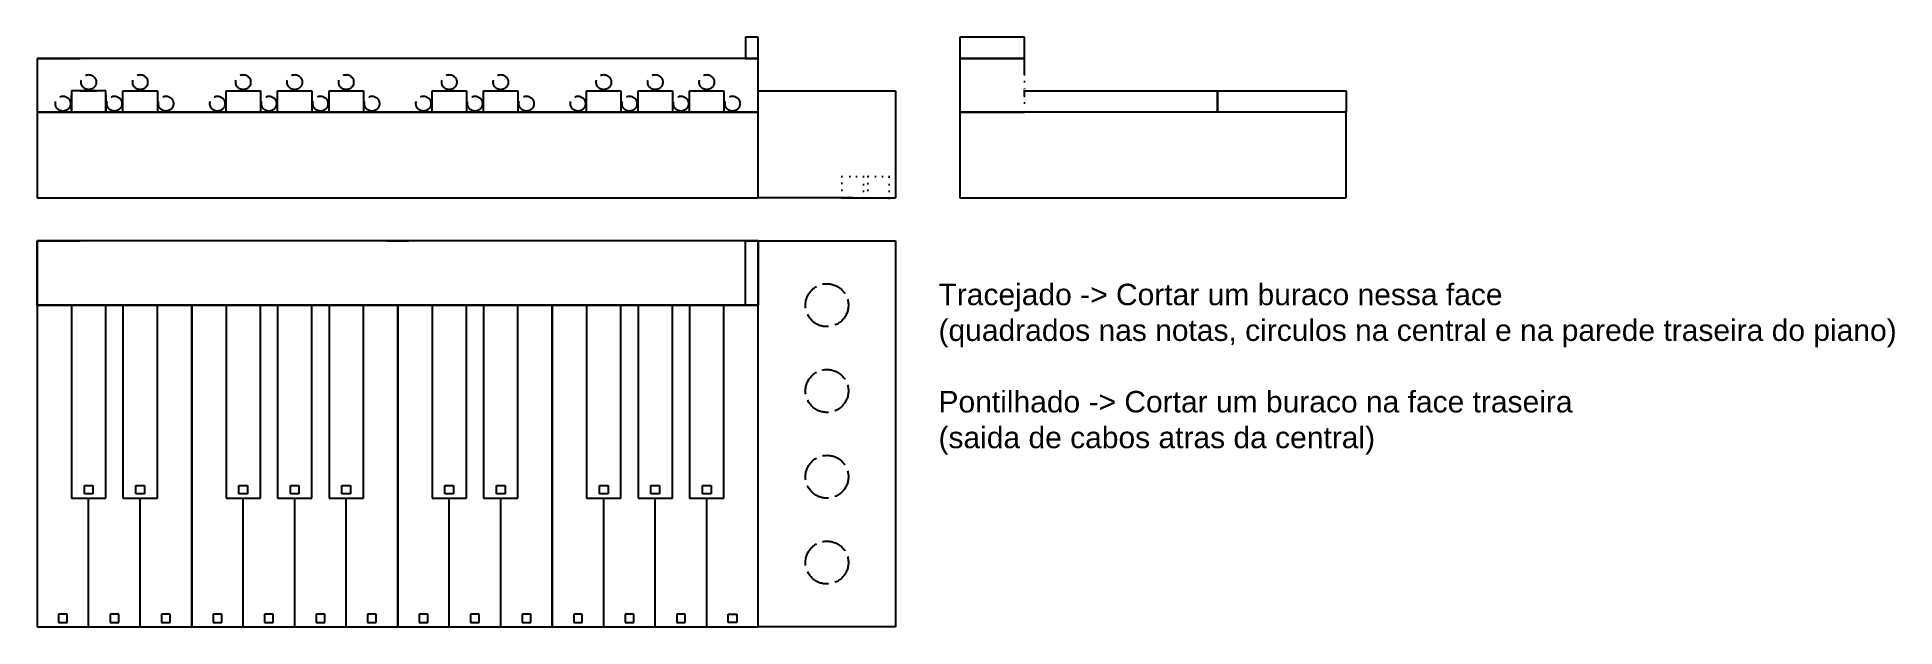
# Model space of a CAD drawing. Header units: millimetres. Extents: x 0 to 866, y 0 to 275.
import ezdxf

# ---------------------------------------------------------------- set-up
doc = ezdxf.new("R2010")
doc.units = ezdxf.units.MM
doc.linetypes.add('ACAD_ISO02W100', pattern=[15, 12, -3])
doc.linetypes.add('DOT2', pattern=[3.175, 0.1, -3.075])
doc.layers.get('0').update_dxf_attribs({"lineweight": 25, "true_color": 0xffffff})
doc.styles.add('textstyle0', font='')
doc.styles.get('textstyle0').set_extended_font_data('Liberation Sans')

msp = doc.modelspace()

# ---------------------------------------------------------------- linework, layer by layer
for p, q in [((336, 275), (330, 275)), ((330, 275), (330, 265)), ((336, 265), (336, 275)), ((460, 275), (430, 275)), ((430, 275), (430, 265)), ((460, 265), (460, 275)), ((336, 265), (0, 265)), ((0, 265), (0, 240)), ((0, 265), (20, 265)), ((330, 265), (336, 265)), ((336, 240), (336, 265)), ((460, 265), (430, 265)), ((430, 265), (430, 240)), ((430, 265), (460, 265)), ((460, 257.5), (460, 265)), ((32, 250), (16, 250)), ((16, 250), (16, 240)), ((16, 240), (16, 248)), ((20, 250), (28, 250)), ((32, 240), (32, 250)), ((32, 248), (32, 240)), ((40, 250), (56, 250)), ((40, 240), (40, 250)), ((40, 240), (40, 248)), ((44, 250), (52, 250)), ((56, 250), (56, 240)), ((56, 248), (56, 240)), ((88, 250), (104, 250)), ((88, 240), (88, 250)), ((88, 240), (88, 248)), ((88, 240), (88, 248)), ((92, 250), (100, 250)), ((104, 250), (104, 240)), ((104, 248), (104, 240)), ((104, 248), (104, 240)), ((112, 250), (128, 250)), ((112, 240), (112, 250)), ((112, 240), (112, 248)), ((112, 240), (112, 248)), ((116, 250), (124, 250)), ((128, 250), (128, 240)), ((128, 248), (128, 240)), ((128, 248), (128, 240)), ((136, 250), (152, 250)), ((136, 240), (136, 250)), ((136, 240), (136, 248)), ((136, 240), (136, 248)), ((140, 250), (148, 250)), ((152, 250), (152, 240)), ((152, 248), (152, 240)), ((152, 248), (152, 240)), ((184, 250), (200, 250)), ((184, 240), (184, 250)), ((184, 240), (184, 248)), ((184, 240), (184, 248)), ((188, 250), (196, 250)), ((200, 250), (200, 240)), ((200, 248), (200, 240)), ((200, 248), (200, 240)), ((208, 250), (224, 250)), ((208, 240), (208, 250)), ((208, 240), (208, 248)), ((208, 240), (208, 248)), ((212, 250), (220, 250)), ((224, 250), (224, 240)), ((224, 248), (224, 240)), ((224, 248), (224, 240)), ((256, 250), (272, 250)), ((256, 240), (256, 250)), ((256, 240), (256, 248)), ((256, 240), (256, 248)), ((260, 250), (268, 250)), ((272, 250), (272, 240)), ((272, 248), (272, 240)), ((272, 248), (272, 240)), ((280, 250), (296, 250)), ((280, 240), (280, 250)), ((280, 240), (280, 248)), ((280, 240), (280, 248)), ((284, 250), (292, 250)), ((296, 250), (296, 240)), ((296, 248), (296, 240)), ((296, 248), (296, 240)), ((304, 250), (320, 250)), ((304, 240), (304, 250)), ((304, 240), (304, 248)), ((304, 240), (304, 248)), ((308, 250), (316, 250)), ((320, 250), (320, 240)), ((320, 248), (320, 240)), ((336, 250), (400, 250)), ((336, 200), (336, 250)), ((400, 250), (400, 200)), ((460, 247.5), (460, 250.5)), ((460, 250), (550, 250)), ((550, 250), (550, 240)), ((550, 240), (550, 250)), ((550, 250), (610, 250)), ((550, 240), (550, 250)), ((610, 250), (610, 240)), ((336, 240), (0, 240)), ((0, 240), (0, 200)), ((0, 240), (336, 240)), ((2, 240), (334, 240)), ((8, 240), (16, 240)), ((16, 240), (32, 240)), ((32, 240), (40, 240)), ((56, 240), (40, 240)), ((56, 240), (64, 240)), ((80, 240), (88, 240)), ((104, 240), (88, 240)), ((104, 240), (112, 240)), ((128, 240), (112, 240)), ((128, 240), (136, 240)), ((152, 240), (136, 240)), ((152, 240), (160, 240)), ((176, 240), (184, 240)), ((200, 240), (184, 240)), ((200, 240), (208, 240)), ((224, 240), (208, 240)), ((224, 240), (232, 240)), ((248, 240), (256, 240)), ((272, 240), (256, 240)), ((272, 240), (280, 240)), ((296, 240), (280, 240)), ((296, 240), (304, 240)), ((320, 240), (304, 240)), ((320, 240), (328, 240)), ((336, 200), (336, 240)), ((610, 240), (430, 240)), ((430, 240), (430, 200)), ((430, 240), (460, 240)), ((460, 240), (460, 240.5)), ((550, 240), (460, 240)), ((610, 240), (550, 240)), ((610, 240), (550, 240)), ((610, 200), (610, 240)), ((0, 200), (336, 200)), ((380, 200), (336, 200)), ((375, 200), (385, 200)), ((385, 200), (400, 200)), ((430, 200), (610, 200)), ((336, 180), (0, 180)), ((0, 180), (0, 150)), ((0, 180), (20, 180)), ((0, 150), (0, 180)), ((163, 180), (173, 180)), ((330, 180), (336, 180)), ((330, 150), (330, 180)), ((336, 150), (336, 180)), ((336, 180), (336, 150)), ((336, 180), (400, 180)), ((400, 180), (400, 0)), ((24, 150), (0, 150)), ((0, 150), (0, 0)), ((0, 150), (336, 150)), ((20, 150), (0, 150)), ((32, 150), (16, 150)), ((16, 150), (16, 60)), ((48, 150), (24, 150)), ((32, 60), (32, 150)), ((40, 150), (40, 60)), ((72, 150), (48, 150)), ((56, 60), (56, 150)), ((72, 0), (72, 150)), ((96, 150), (72, 150)), ((72, 150), (72, 0)), ((88, 150), (88, 60)), ((120, 150), (96, 150)), ((104, 60), (104, 150)), ((112, 150), (112, 60)), ((144, 150), (120, 150)), ((128, 60), (128, 150)), ((136, 150), (136, 60)), ((168, 150), (144, 150)), ((152, 60), (152, 150)), ((173, 150), (163, 150)), ((168, 0), (168, 150)), ((192, 150), (168, 150)), ((168, 150), (168, 0)), ((200, 150), (184, 150)), ((184, 150), (184, 60)), ((216, 150), (192, 150)), ((200, 60), (200, 150)), ((208, 150), (208, 60)), ((240, 150), (216, 150)), ((224, 60), (224, 150)), ((240, 0), (240, 150)), ((264, 150), (240, 150)), ((240, 150), (240, 0)), ((256, 150), (256, 60)), ((288, 150), (264, 150)), ((272, 60), (272, 150)), ((280, 150), (280, 60)), ((312, 150), (288, 150)), ((296, 60), (296, 150)), ((304, 150), (304, 60)), ((336, 150), (312, 150)), ((320, 60), (320, 150)), ((336, 150), (330, 150)), ((336, 0), (336, 150)), ((336, 0), (336, 150)), ((16, 60), (32, 60)), ((24, 0), (24, 60)), ((40, 60), (56, 60)), ((48, 0), (48, 60)), ((88, 60), (104, 60)), ((96, 0), (96, 60)), ((112, 60), (128, 60)), ((120, 0), (120, 60)), ((136, 60), (152, 60)), ((144, 0), (144, 60)), ((184, 60), (200, 60)), ((192, 0), (192, 60)), ((208, 60), (224, 60)), ((216, 0), (216, 60)), ((256, 60), (272, 60)), ((264, 0), (264, 60)), ((280, 60), (296, 60)), ((288, 0), (288, 60)), ((304, 60), (320, 60)), ((312, 0), (312, 60)), ((0, 0), (24, 0)), ((8, 0), (16, 0)), ((24, 0), (48, 0)), ((48, 0), (72, 0)), ((72, 0), (96, 0)), ((96, 0), (120, 0)), ((120, 0), (144, 0)), ((144, 0), (168, 0)), ((168, 0), (192, 0)), ((192, 0), (216, 0)), ((216, 0), (240, 0)), ((240, 0), (264, 0)), ((264, 0), (288, 0)), ((288, 0), (312, 0)), ((312, 0), (336, 0)), ((400, 0), (336, 0))]:
    msp.add_line(p, q)
at = {"linetype": 'DOT2'}
for p, q in [((460, 257.5), (460, 250.5)), ((460, 247.5), (460, 240.5)), ((385, 210), (375, 210)), ((375, 210), (375, 200)), ((385, 200), (385, 210)), ((397.06, 209.94), (387.06, 209.94)), ((387.06, 209.94), (387.06, 199.94)), ((397.06, 199.94), (397.06, 209.94))]:
    msp.add_line(p, q, dxfattribs=at)
at = {"linetype": 'ACAD_ISO02W100'}
for p, q in [((22, 66), (26, 66)), ((22, 62), (22, 66)), ((26, 62), (22, 62)), ((26, 66), (26, 62)), ((46, 66), (50, 66)), ((46, 62), (46, 66)), ((50, 62), (46, 62)), ((50, 66), (50, 62)), ((94, 66), (98, 66)), ((94, 62), (94, 66)), ((98, 62), (94, 62)), ((98, 66), (98, 62)), ((118, 66), (122, 66)), ((118, 62), (118, 66)), ((122, 62), (118, 62)), ((122, 66), (122, 62)), ((142, 66), (146, 66)), ((142, 62), (142, 66)), ((146, 62), (142, 62)), ((146, 66), (146, 62)), ((190, 66), (194, 66)), ((190, 62), (190, 66)), ((194, 62), (190, 62)), ((194, 66), (194, 62)), ((214, 66), (218, 66)), ((214, 62), (214, 66)), ((218, 62), (214, 62)), ((218, 66), (218, 62)), ((262, 66), (266, 66)), ((262, 62), (262, 66)), ((266, 62), (262, 62)), ((266, 66), (266, 62)), ((286, 66), (290, 66)), ((286, 62), (286, 66)), ((290, 62), (286, 62)), ((290, 66), (290, 62)), ((310, 66), (314, 66)), ((310, 62), (310, 66)), ((314, 62), (310, 62)), ((314, 66), (314, 62)), ((14, 6), (10, 6)), ((10, 6), (10, 2)), ((10, 2), (14, 2)), ((14, 2), (14, 6)), ((38, 6), (34, 6)), ((34, 6), (34, 2)), ((34, 2), (38, 2)), ((38, 2), (38, 6)), ((62, 6), (58, 6)), ((58, 6), (58, 2)), ((58, 2), (62, 2)), ((62, 2), (62, 6)), ((86, 6), (82, 6)), ((82, 6), (82, 2)), ((82, 2), (86, 2)), ((86, 2), (86, 6)), ((110, 6), (106, 6)), ((106, 6), (106, 2)), ((106, 2), (110, 2)), ((110, 2), (110, 6)), ((134, 6), (130, 6)), ((130, 6), (130, 2)), ((130, 2), (134, 2)), ((134, 2), (134, 6)), ((158, 6), (154, 6)), ((154, 6), (154, 2)), ((154, 2), (158, 2)), ((158, 2), (158, 6)), ((182, 6), (178, 6)), ((178, 6), (178, 2)), ((178, 2), (182, 2)), ((182, 2), (182, 6)), ((206, 6), (202, 6)), ((202, 6), (202, 2)), ((202, 2), (206, 2)), ((206, 2), (206, 6)), ((230, 6), (226, 6)), ((226, 6), (226, 2)), ((226, 2), (230, 2)), ((230, 2), (230, 6)), ((254, 6), (250, 6)), ((250, 6), (250, 2)), ((250, 2), (254, 2)), ((254, 2), (254, 6)), ((278, 6), (274, 6)), ((274, 6), (274, 2)), ((274, 2), (278, 2)), ((278, 2), (278, 6)), ((302, 6), (298, 6)), ((298, 6), (298, 2)), ((298, 2), (302, 2)), ((302, 2), (302, 6)), ((322, 6), (326, 6)), ((322, 2), (322, 6)), ((326, 2), (322, 2)), ((326, 6), (326, 2))]:
    msp.add_line(p, q, dxfattribs=at)
for centre, radius in [((24, 254), 3.5), ((48, 254), 3.5), ((96, 254), 3.5), ((120, 254), 3.5), ((144, 254), 3.5), ((192, 254), 3.5), ((216, 254), 3.5), ((264, 254), 3.5), ((288, 254), 3.5), ((312, 254), 3.5), ((12, 244), 3.5), ((36, 244), 3.5), ((60, 244), 3.5), ((84, 244), 3.5), ((108, 244), 3.5), ((132, 244), 3.5), ((156, 244), 3.5), ((180, 244), 3.5), ((204, 244), 3.5), ((228, 244), 3.5), ((252, 244), 3.5), ((276, 244), 3.5), ((300, 244), 3.5), ((324, 244), 3.5), ((368, 150), 10), ((368, 110), 10), ((368, 70), 10), ((368, 30), 10)]:
    msp.add_circle(centre, radius, dxfattribs=at)

# ---------------------------------------------------------------- texts
at = {"insert": (420, 160), "char_height": 10, "attachment_point": 1, "style": 'textstyle0'}
msp.add_mtext('Tracejado -> Cortar um buraco nessa face\\P(quadrados nas notas, circulos na central e na parede traseira do piano)\\P\\PPontilhado -> Cortar um buraco na face traseira\\P(saida de cabos atras da central)', dxfattribs=at)

doc.saveas('drawing.dxf')
